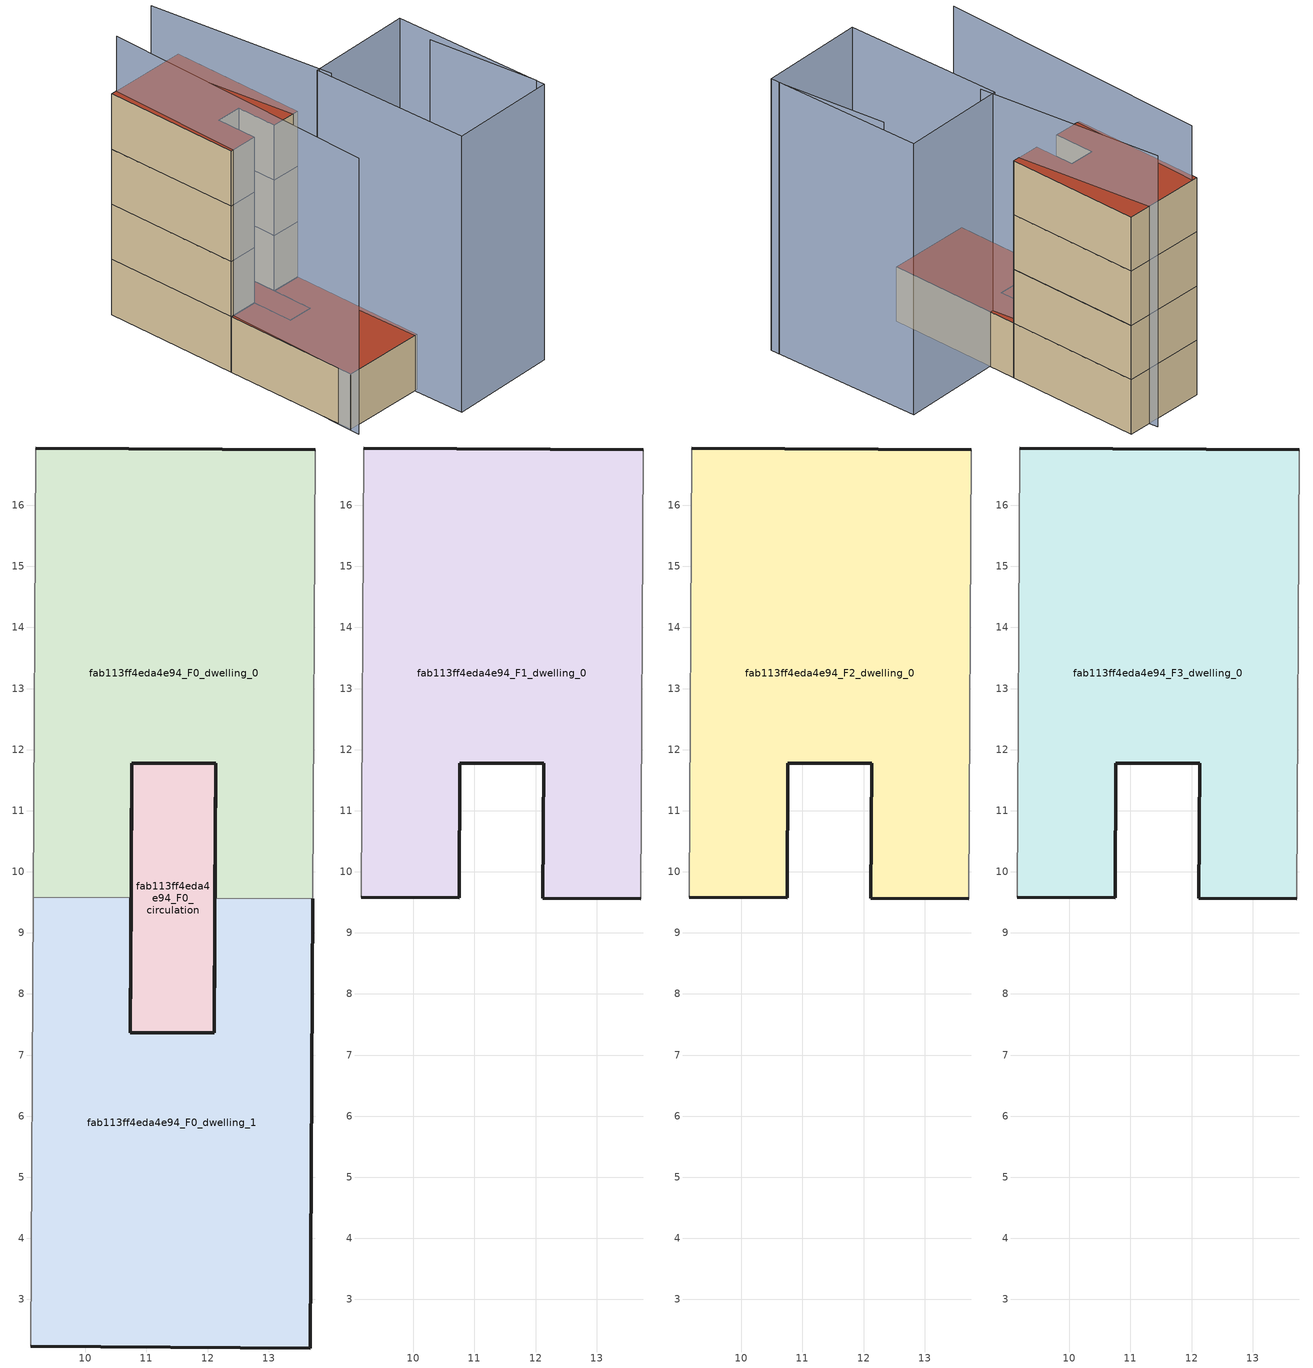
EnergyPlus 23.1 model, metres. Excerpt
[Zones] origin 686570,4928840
fab113ff4eda4e94_F0_dwelling_0
 floor ground (EU_floor_Construction): 13.76,16.91 13.72,9.56 12.12,9.57 12.13,11.77 10.76,11.78 10.75,9.58 9.15,9.58 9.19,16.94 z0
 wall outside (EU_wall_Construction): 13.76,16.91 9.19,16.94 / 10.75,9.58 10.76,11.78 12.13,11.77 12.12,9.57 z0:3
 wall adiabatic (EU_wall_Construction): 9.19,16.94 9.15,9.58 / 13.72,9.56 13.76,16.91 z0:3
 wall to fab113ff4eda4e94_F0_dwelling_1 (EU_wall_Construction): 9.15,9.58 10.75,9.58 / 12.12,9.57 13.72,9.56 z0:3
fab113ff4eda4e94_F0_dwelling_1
 floor ground (EU_floor_Construction): 13.72,9.56 13.68,2.21 9.11,2.23 9.15,9.58 10.75,9.58 10.74,7.37 12.11,7.36 12.12,9.57 z0
 wall outside (EU_wall_Construction): 12.12,9.57 12.11,7.36 10.74,7.37 10.75,9.58 / 9.11,2.23 13.68,2.21 13.72,9.56 z0:3
 wall adiabatic (EU_wall_Construction): 9.15,9.58 9.11,2.23 z0:3
 roof outside (EU_roof_Construction): 13.68,2.21 13.72,9.56 12.12,9.57 12.11,7.36 10.74,7.37 10.75,9.58 9.15,9.58 9.11,2.23 z3
fab113ff4eda4e94_F0_circulation
 floor ground (EU_floor_Construction): 12.13,11.77 12.11,7.36 10.74,7.37 10.76,11.78 z0
 wall outside (EU_wall_Construction): 10.74,7.37 12.11,7.36 12.13,11.77 10.76,11.78 10.74,7.37 z0:3
 roof outside (EU_roof_Construction): 12.11,7.36 12.13,11.77 10.76,11.78 10.74,7.37 z3
fab113ff4eda4e94_F1_dwelling_0
 floor to fab113ff4eda4e94_F0_dwelling_0 (EU_floor_Construction): 13.76,16.91 13.72,9.56 12.12,9.57 12.13,11.77 10.76,11.78 10.75,9.58 9.15,9.58 9.19,16.94 z3
 wall outside (EU_wall_Construction): 13.76,16.91 9.19,16.94 / 9.15,9.58 10.75,9.58 10.76,11.78 12.13,11.77 12.12,9.57 13.72,9.56 z3:6
 wall adiabatic (EU_wall_Construction): 9.19,16.94 9.15,9.58 / 13.72,9.56 13.76,16.91 z3:6
fab113ff4eda4e94_F2_dwelling_0
 floor to fab113ff4eda4e94_F1_dwelling_0 (EU_floor_Construction): 13.76,16.91 13.72,9.56 12.12,9.57 12.13,11.77 10.76,11.78 10.75,9.58 9.15,9.58 9.19,16.94 z6
 wall outside (EU_wall_Construction): 13.76,16.91 9.19,16.94 / 9.15,9.58 10.75,9.58 10.76,11.78 12.13,11.77 12.12,9.57 13.72,9.56 z6:9
 wall adiabatic (EU_wall_Construction): 9.19,16.94 9.15,9.58 / 13.72,9.56 13.76,16.91 z6:9
fab113ff4eda4e94_F3_dwelling_0
 floor to fab113ff4eda4e94_F2_dwelling_0 (EU_floor_Construction): 13.76,16.91 13.72,9.56 12.12,9.57 12.13,11.77 10.76,11.78 10.75,9.58 9.15,9.58 9.19,16.94 z9
 wall outside (EU_wall_Construction): 13.76,16.91 9.19,16.94 / 9.15,9.58 10.75,9.58 10.76,11.78 12.13,11.77 12.12,9.57 13.72,9.56 z9:12
 wall adiabatic (EU_wall_Construction): 9.19,16.94 9.15,9.58 / 13.72,9.56 13.76,16.91 z9:12
 roof outside (EU_roof_Construction): 13.72,9.56 13.76,16.91 9.19,16.94 9.15,9.58 10.75,9.58 10.76,11.78 12.13,11.77 12.12,9.57 z12
shading: 19.41,0.01 18.77,5.92 / 9.49,16.9 9.05,1.71 / 13.63,7.42 12.47,17.42 / 19.25,8.2 19.42,-0.5 / 19.42,-0.5 13.57,-0.61 / 13.57,-0.61 13.4,8.09 / 13.4,8.09 19.25,8.2 z0:15
[Building]
EU S2 Campaign: North Axis=0; Terrain=City; Solar Distribution=FullExterior
[Site:Location]
Bologna: Latitude=44.5; Longitude=11.25; Time Zone=1; Elevation=37
[SizingPeriod:WeatherFileDays]
AnnualSizingPeriod: Begin Month=1; Begin Day of Month=1; End Month=12; End Day of Month=31; Day of Week for Start Day=Monday; Use Weather File Daylight Saving Period=No; Use Weather File Rain and Snow Indicators=No
[MATERIAL]
EU_InternalMass_Material: Roughness=MediumRough; Thickness=0.1; Conductivity=1; Density=1800; Specific Heat=900; Thermal Absorptance=0.9; Solar Absorptance=0.7; Visible Absorptance=0.7
[MATERIAL:NOMASS] Roughness=MediumRough; Thermal Absorptance=0.9; Solar Absorptance=0.7; Visible Absorptance=0.7
Name | Thermal Resistance
EU_wall_NoMass | 0.937881
EU_roof_NoMass | 0.548572
EU_floor_NoMass | 0.71348
[CONSTRUCTION]
EU_wall_Construction: EU_wall_NoMass
EU_roof_Construction: EU_roof_NoMass
EU_floor_Construction: EU_floor_NoMass
EU_InternalMass_Construction: EU_InternalMass_Material
[ZONE] Type=1; Multiplier=1; Ceiling Height=autocalculate; Floor Area=autocalculate; Part of Total Floor Area=Yes
Name | Volume
fab113ff4eda4e94_F0_dwelling_0; fab113ff4eda4e94_F1_dwelling_0; fab113ff4eda4e94_F2_dwelling_0; fab113ff4eda4e94_F3_dwelling_0; fab113ff4eda4e94_F0_dwelling_1 | 91.7856
fab113ff4eda4e94_F0_circulation | 18.156
[INTERNALMASS] Construction=EU_InternalMass_Construction
Name | Zone or ZoneList | Surface Area
fab113ff4eda4e94_F0_dwelling_0_EU_InternalMass | fab113ff4eda4e94_F0_dwelling_0 | 30.5952
fab113ff4eda4e94_F0_dwelling_1_EU_InternalMass | fab113ff4eda4e94_F0_dwelling_1 | 30.5952
fab113ff4eda4e94_F1_dwelling_0_EU_InternalMass | fab113ff4eda4e94_F1_dwelling_0 | 66.7837
fab113ff4eda4e94_F2_dwelling_0_EU_InternalMass | fab113ff4eda4e94_F2_dwelling_0 | 66.7837
fab113ff4eda4e94_F3_dwelling_0_EU_InternalMass | fab113ff4eda4e94_F3_dwelling_0 | 66.7837
[OTHEREQUIPMENT] Fuel Type=Electricity; Design Level Calculation Method=Watts/Area; Power per Zone Floor Area=1; Fraction Latent=0; Fraction Radiant=0; Fraction Lost=0; Carbon Dioxide Generation Rate=0; EndUse Subcategory=EU_Step8_InternalGains
Name | Zone or ZoneList or Space or SpaceList | Schedule
EU_Step8_InternalGain_fab113ff4eda4e94_F0_dwelling_0_f000 | fab113ff4eda4e94_F0_dwelling_0 | EU_Step8_GainSchedule_fab113ff4eda4e94_F0_dwelling_0_f000
EU_Step8_InternalGain_fab113ff4eda4e94_F0_dwelling_1_f000 | fab113ff4eda4e94_F0_dwelling_1 | EU_Step8_GainSchedule_fab113ff4eda4e94_F0_dwelling_1_f000
EU_Step8_InternalGain_fab113ff4eda4e94_F1_dwelling_0_f000 | fab113ff4eda4e94_F1_dwelling_0 | EU_Step8_GainSchedule_fab113ff4eda4e94_F1_dwelling_0_f000
EU_Step8_InternalGain_fab113ff4eda4e94_F2_dwelling_0_f000 | fab113ff4eda4e94_F2_dwelling_0 | EU_Step8_GainSchedule_fab113ff4eda4e94_F2_dwelling_0_f000
EU_Step8_InternalGain_fab113ff4eda4e94_F3_dwelling_0_f000 | fab113ff4eda4e94_F3_dwelling_0 | EU_Step8_GainSchedule_fab113ff4eda4e94_F3_dwelling_0_f000
[ZONEINFILTRATION:DESIGNFLOWRATE]
EU_Circulation_Infiltration_fab113ff4eda4e94_F0_circulation: Zone or ZoneList or Space or SpaceList=fab113ff4eda4e94_F0_circulation; Schedule=EU_AlwaysOn; Design Flow Rate Calculation Method=Flow/Area; Flow Rate per Floor Area=0.0005; Constant Term Coefficient=1; Temperature Term Coefficient=0; Velocity Term Coefficient=0; Velocity Squared Term Coefficient=0
[ZONEVENTILATION:DESIGNFLOWRATE] Schedule=EU_AlwaysOn; Design Flow Rate Calculation Method=AirChanges/Hour; Air Changes per Hour=0.687892; Ventilation Type=Natural; Fan Pressure Rise=0; Fan Total Efficiency=1; Constant Term Coefficient=1; Temperature Term Coefficient=0; Velocity Term Coefficient=0; Velocity Squared Term Coefficient=0; Minimum Indoor Temperature=-100; Maximum Indoor Temperature=100; Delta Temperature=-100; Minimum Outdoor Temperature=-100; Maximum Outdoor Temperature=100; Maximum Wind Speed=40
Name | Zone or ZoneList or Space or SpaceList
EU_ConstantAir_fab113ff4eda4e94_F0_dwelling_0 | fab113ff4eda4e94_F0_dwelling_0
EU_ConstantAir_fab113ff4eda4e94_F0_dwelling_1 | fab113ff4eda4e94_F0_dwelling_1
EU_ConstantAir_fab113ff4eda4e94_F1_dwelling_0 | fab113ff4eda4e94_F1_dwelling_0
EU_ConstantAir_fab113ff4eda4e94_F2_dwelling_0 | fab113ff4eda4e94_F2_dwelling_0
EU_ConstantAir_fab113ff4eda4e94_F3_dwelling_0 | fab113ff4eda4e94_F3_dwelling_0
[HVACTEMPLATE:THERMOSTAT] Constant Heating Setpoint=20; Constant Cooling Setpoint=50
EU_HeatOnly_fab113ff4eda4e94_F0_dwelling_0; EU_HeatOnly_fab113ff4eda4e94_F0_dwelling_1; EU_HeatOnly_fab113ff4eda4e94_F1_dwelling_0; EU_HeatOnly_fab113ff4eda4e94_F2_dwelling_0; EU_HeatOnly_fab113ff4eda4e94_F3_dwelling_0
[HVACTEMPLATE:ZONE:IDEALLOADSAIRSYSTEM] System Availability Schedule=EU_AlwaysOn; Maximum Heating Supply Air Temperature=50; Minimum Cooling Supply Air Temperature=13; Maximum Heating Supply Air Humidity Ratio=0.0156; Minimum Cooling Supply Air Humidity Ratio=0.0077; Heating Limit=NoLimit; Cooling Limit=NoLimit; Heating Availability Schedule=EU_AlwaysOn; Cooling Availability Schedule=EU_CoolingOff; Dehumidification Control Type=ConstantSensibleHeatRatio; Cooling Sensible Heat Ratio=0.7; Dehumidification Setpoint=60; Humidification Control Type=None; Humidification Setpoint=30; Outdoor Air Method=None; Outdoor Air Flow Rate per Person=0.00944; Outdoor Air Flow Rate per Zone Floor Area=0; Outdoor Air Flow Rate per Zone=0; Demand Controlled Ventilation Type=None; Outdoor Air Economizer Type=NoEconomizer; Heat Recovery Type=None; Sensible Heat Recovery Effectiveness=0.7; Latent Heat Recovery Effectiveness=0.65
Name | Template Thermostat
fab113ff4eda4e94_F0_dwelling_0 | EU_HeatOnly_fab113ff4eda4e94_F0_dwelling_0
fab113ff4eda4e94_F0_dwelling_1 | EU_HeatOnly_fab113ff4eda4e94_F0_dwelling_1
fab113ff4eda4e94_F1_dwelling_0 | EU_HeatOnly_fab113ff4eda4e94_F1_dwelling_0
fab113ff4eda4e94_F2_dwelling_0 | EU_HeatOnly_fab113ff4eda4e94_F2_dwelling_0
fab113ff4eda4e94_F3_dwelling_0 | EU_HeatOnly_fab113ff4eda4e94_F3_dwelling_0
[SIZING:ZONE] Zone Cooling Design Supply Air Temperature Input Method=SupplyAirTemperature; Zone Cooling Design Supply Air Temperature=13; Zone Heating Design Supply Air Temperature Input Method=SupplyAirTemperature; Zone Heating Design Supply Air Temperature=50; Zone Cooling Design Supply Air Humidity Ratio=0.008; Zone Heating Design Supply Air Humidity Ratio=0.008; Cooling Design Air Flow Method=DesignDay; Cooling Design Air Flow Rate=0; Cooling Minimum Air Flow per Zone Floor Area=0.000762; Cooling Minimum Air Flow=0; Cooling Minimum Air Flow Fraction=0.2; Heating Design Air Flow Method=DesignDay; Heating Design Air Flow Rate=0; Heating Maximum Air Flow per Zone Floor Area=0.002032; Heating Maximum Air Flow=0.141576; Heating Maximum Air Flow Fraction=0.3; Account for Dedicated Outdoor Air System=No; Dedicated Outdoor Air System Control Strategy=NeutralSupplyAir; Dedicated Outdoor Air Low Setpoint Temperature for Design=autosize; Dedicated Outdoor Air High Setpoint Temperature for Design=autosize; Zone Load Sizing Method=Sensible Load Only No Latent Load; Zone Latent Cooling Design Supply Air Humidity Ratio Input Method=HumidityRatioDifference; Zone Cooling Design Supply Air Humidity Ratio Difference=0.005; Zone Latent Heating Design Supply Air Humidity Ratio Input Method=HumidityRatioDifference; Zone Humidification Design Supply Air Humidity Ratio Difference=0.005
fab113ff4eda4e94_F0_dwelling_0; fab113ff4eda4e94_F0_dwelling_1; fab113ff4eda4e94_F1_dwelling_0; fab113ff4eda4e94_F2_dwelling_0; fab113ff4eda4e94_F3_dwelling_0
[SCHEDULE:CONSTANT]
Name | Hourly Value
EU_AlwaysOn | 1
EU_CoolingOff | 0
[SCHEDULE:FILE] Column Number=1; Rows to Skip at Top=0; Number of Hours of Data=8760; Column Separator=Comma; Interpolate to Timestep=No; Minutes per Item=60; Adjust Schedule for Daylight Savings=Yes
Name | File
EU_Step8_GainSchedule_fab113ff4eda4e94_F0_dwelling_0_f000 | ../../schedules/fab113ff4eda4e94/fab113ff4eda4e94_F0_dwelling_0_f000_gain.csv
EU_Step8_GainSchedule_fab113ff4eda4e94_F0_dwelling_1_f000 | ../../schedules/fab113ff4eda4e94/fab113ff4eda4e94_F0_dwelling_1_f000_gain.csv
EU_Step8_GainSchedule_fab113ff4eda4e94_F1_dwelling_0_f000 | ../../schedules/fab113ff4eda4e94/fab113ff4eda4e94_F1_dwelling_0_f000_gain.csv
EU_Step8_GainSchedule_fab113ff4eda4e94_F2_dwelling_0_f000 | ../../schedules/fab113ff4eda4e94/fab113ff4eda4e94_F2_dwelling_0_f000_gain.csv
EU_Step8_GainSchedule_fab113ff4eda4e94_F3_dwelling_0_f000 | ../../schedules/fab113ff4eda4e94/fab113ff4eda4e94_F3_dwelling_0_f000_gain.csv
